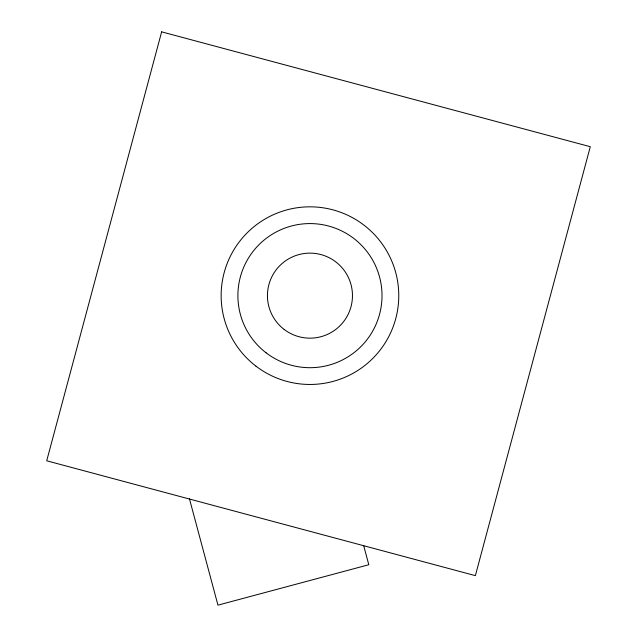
<?xml version="1.0" encoding="UTF-8"?>
<svg xmlns="http://www.w3.org/2000/svg" width="637" height="637" viewBox="0 0 637 637"><rect width="100%" height="100%" fill="white"/><g stroke="black" fill="none" stroke-linecap="round" stroke-linejoin="round"><path stroke-width="0.96" d="M363.647 545.511L368.799 564.732L217.95 605.15L189.364 498.5M161.639 31.85L46.708 460.782L475.361 575.641L590.292 146.709L161.639 31.85M255.947 366.148A88.814 88.814 0 0 0 398.021 307.161A88.814 88.814 0 0 0 275.901 213.618A88.814 88.814 0 0 0 255.947 366.148M266.139 352.842A72.053 72.053 0 0 0 381.404 304.988A72.053 72.053 0 0 0 282.326 229.089A72.053 72.053 0 0 0 266.139 352.842M284.102 329.393A42.512 42.512 0 0 0 352.11 301.158A42.512 42.512 0 0 0 293.657 256.377A42.512 42.512 0 0 0 284.102 329.393"/></g></svg>
